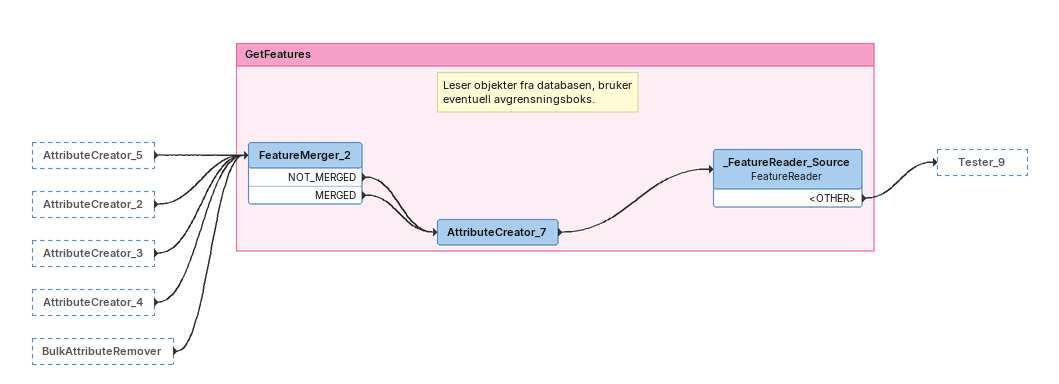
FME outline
AttributeCreator_5 [outside]
    -> FeatureMerger_2
AttributeCreator_2 [outside]
    -> FeatureMerger_2
AttributeCreator_3 [outside]
    -> FeatureMerger_2
AttributeCreator_4 [outside]
    -> FeatureMerger_2
BulkAttributeRemover [outside]
    -> FeatureMerger_2

Bookmark: GetFeatures
FeatureMerger_2
    NOT_MERGED -> AttributeCreator_7
    MERGED -> AttributeCreator_7
AttributeCreator_7
    -> _FeatureReader_Source
Note: Leser objekter fra databasen, bruker eventuell avgrensningsboks.
_FeatureReader_Source: FeatureReader
    <OTHER> -> Tester_9
